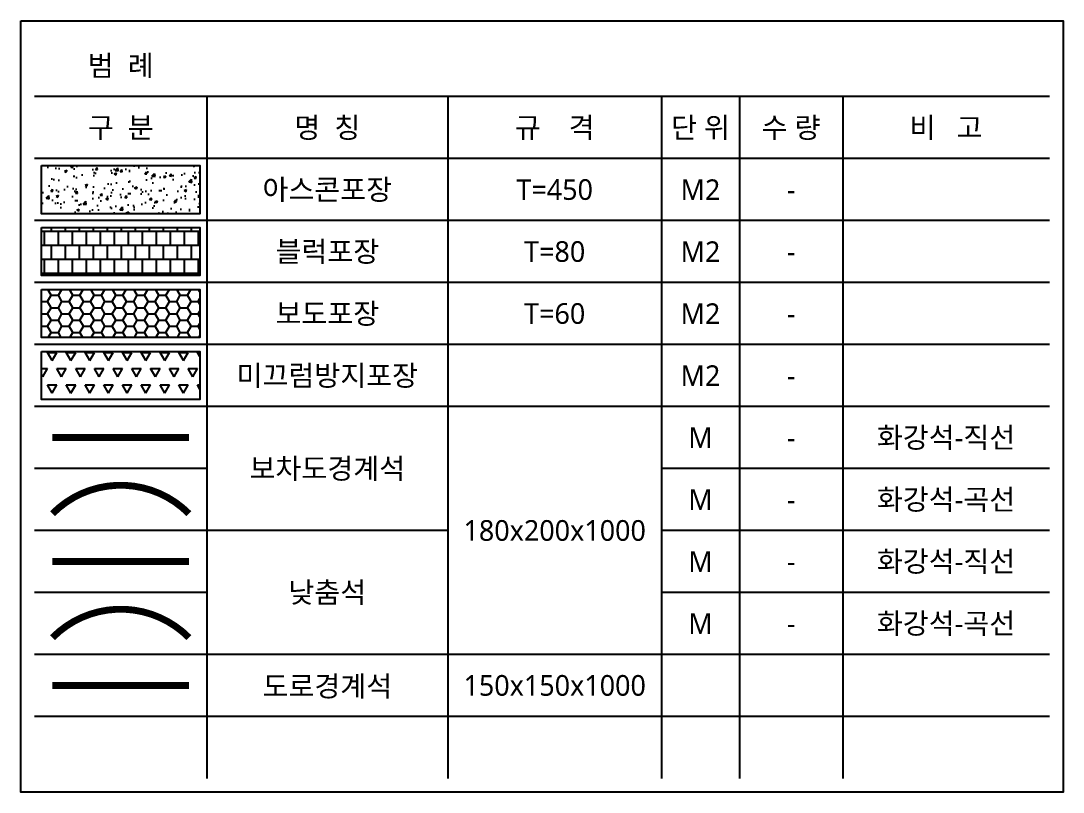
# Model space of a CAD drawing. Header units: millimetres. Extents: x 2270 to 68659, y 977 to 17827.
# Drawn here: x 51332 to 58899, y 12227 to 17827 of the extents above; entities that cross this region are included whole.
import ezdxf
from ezdxf.enums import TextEntityAlignment as Align

# ---------------------------------------------------------------- set-up
doc = ezdxf.new("R2010")
doc.units = ezdxf.units.MM
doc.set_wipeout_variables(frame=1)
for name, pattern in [('-HID', [2.5, 1.5, -1]), ('ACAD_ISO04W100', [30.5, 24, -3, 0.5, -3]), ('CENTER', [50.79999999999998, 31.75, -6.349999999999998, 6.349999999999998, -6.349999999999998])]:
    doc.linetypes.add(name, pattern=pattern)
for name, color, linetype in [('C-포장-미끄럼방지포장-SO', 230, 'Continuous'), ('C-포장-범례-SO', 7, 'Continuous'), ('C-포장-보도턱낮춤-180X200(곡선)-SO', 1, 'ACAD_ISO04W100'), ('C-포장-보도턱낮춤-180X200(직선)-SO', 1, 'ACAD_ISO04W100'), ('C-포장-보차도경계석180X200(곡선)-SO', 6, 'Continuous'), ('C-포장-보차도경계석180X200(직선)-SO', 90, 'ACAD_ISO04W100'), ('C-포장-아스콘(일반)-SO', 230, 'Continuous'), ('C-포장-인조화강석블럭(일반)-SO', 120, 'Continuous')]:
    doc.layers.add(name, color=color, linetype=linetype)
doc.styles.add('맑은 고딕', font='malgun.ttf')

msp = doc.modelspace()

# ---------------------------------------------------------------- wipeouts: each hides what was drawn before it
msp.add_wipeout([(51432.18913916899, 17727.009321217698), (58799.131534030996, 17727.00932083727), (58799.13153702243, 12327.009320725043), (51432.189141341936, 12327.00932078281)]).dxf.layer = 'C-포장-범례-SO'

# ---------------------------------------------------------------- next in the draw order: hatches: boundary and pattern name
at = {"layer": 'C-포장-미끄럼방지포장-SO'}
h = msp.add_hatch(dxfattribs=at)
h.set_pattern_fill('TRIANG', color=1, scale=14.28571428571429)
h.set_pattern_definition([(59.99999999999999, (-185408.2685636562, -21052.41336581534), (-68.03571415399456, 117.8413137960484), [68.03571428571429, -68.03571428571429]), (120, (-185408.2685636562, -21052.41336581534), (-136.0714284397089, 7.604845007693128e-08), [68.03571428571423, -68.03571428571423]), (0, (-185442.286420799, -20993.49270895535), (68.03571428571429, 117.84131372), [68.03571428571429, -68.03571428571429])])
h.paths.add_polyline_path([(52632.18914079019, 15077.0093212978), (52632.18914079019, 15427.00932129), (51482.18914067157, 15427.00932129), (51482.18914067157, 15077.0093212978)])
at = {"layer": 'C-포장-아스콘(일반)-SO'}
h = msp.add_hatch(dxfattribs=at)
h.set_pattern_fill('AR-CONC', color=4, scale=25.00000000000001)
h.set_pattern_definition([(49.99999999999999, (-62666.32932025824, -130307.1869002927), (179.3150456501884, -15.68803374564878), [18.75, -206.2500000000001]), (355, (-62666.32932025824, -130307.1869002927), (-34.68783340325001, 188.048033425003), [15, -165]), (100.45144446, (-62651.38640000826, -130308.4942362926), (144.627211681778, 172.3599977421574), [15.93504799999991, -175.2855279999987]), (46.18420000000001, (-62666.32932025824, -130257.1869002927), (266.8103326678931, -41.37982019826914), [28.12500000000001, -309.3750000000001]), (96.63563549, (-62644.09513400819, -130260.6352270427), (233.6654864185571, 243.5296501936377), [23.90258550000001, -262.92844]), (351.1841639899999, (-62666.32932025824, -130257.1869002927), (233.6654862636933, 243.5296500674976), [22.50000000000001, -247.50000025]), (21, (-62641.32932025824, -130269.6869002927), (149.2267630296155, -100.6547226663347), [18.75, -206.25]), (326.0000000000001, (-62641.32932025824, -130269.6869002927), (60.82883298039543, 181.2875112617133), [15, -165]), (71.45144474, (-62628.89375675823, -130278.0747937926), (210.0555941824928, 80.63278820158847), [15.93504750000001, -175.2855280000001]), (37.50000000000001, (-62666.32932025824, -130307.1869002927), (3.039963829322668, 83.22346345782789), [0, -163, 0, -167.5, 0, -165.625]), (7.500000000000001, (-62666.32932025824, -130307.1869002927), (65.76738436053716, 98.60292797059007), [0, -95.50000000000001, 0, -159.25, 0, -63.125]), (327.5, (-62722.07932025824, -130307.1869002927), (133.4556090431023, -5.638717933594941), [0, -62.50000000000003, 0, -195.0000000000001, 0, -258.7500000000001]), (317.5, (-62747.07932025824, -130307.1869002927), (145.7965423355966, 25.02624558307944), [0, -81.25, 0, -129.5, 0, -183.7500000000001])])
h.paths.add_polyline_path([(52632.18913928762, 16427.00932122557), (52632.18913928762, 16777.00932121777), (51482.18913916899, 16777.00932121777), (51482.18913916899, 16427.00932122557)])
at = {"layer": 'C-포장-인조화강석블럭(일반)-SO'}
h = msp.add_hatch(dxfattribs=at)
h.set_pattern_fill('AR-B88', color=40, scale=0.5, style=0)
h.set_pattern_definition([(0, (-110140.8492002789, -80322.55548885043), (0, 101.6), []), (90, (-110140.8492002789, -80322.55548885043), (-50.79999999999999, 101.6), [101.6, -101.6])])
h.paths.add_polyline_path([(52632.18913997662, 15977.00932129791), (52632.18913997662, 16327.00932129011), (51482.189139858, 16327.00932129011), (51482.189139858, 15977.00932129791)])
h = msp.add_hatch(dxfattribs=at)
h.set_pattern_fill('HONEY', color=120, scale=416.6667035972198, style=0)
h.set_pattern_definition([(0, (-62666.32931952737, -130307.1869002927), (78.12500692447871, 45.10549377828916), [52.08333794965247, -104.1666758993049]), (120, (-62666.32931952737, -130307.1869002927), (-78.12500692447868, 45.10549377828917), [52.08333794965232, -104.1666758993046]), (59.99999999999999, (-62666.32931952737, -130307.1869002927), (1.734723629731121e-14, 90.21098755657833), [-104.1666758993049, 52.08333794965247])])
h.paths.add_polyline_path([(52632.1891399348, 15527.00932129783), (52632.1891399348, 15877.00932129003), (51482.18913981618, 15877.00932129003), (51482.18913981618, 15527.00932129783)])

# ---------------------------------------------------------------- next in the draw order: linework, layer by layer
at = {"layer": 'C-포장-미끄럼방지포장-SO', "color": 1}
msp.add_lwpolyline([(51482.18914067157, 15427.00932129), (52632.18914079019, 15427.00932129), (52632.18914079019, 15077.0093212978), (51482.18914067157, 15077.0093212978)], close=True, dxfattribs=at)
at = {"layer": 'C-포장-범례-SO'}
for p, q in [((58799.13153392416, 16377.00932066178), (51432.18913969892, 16377.00932134172)), ((58799.13153489262, 15927.00932066173), (51432.18913980718, 15927.00932134169)), ((58799.13153492533, 15477.00932066173), (51432.18914041388, 15477.00932134175)), ((58799.13153516393, 15027.00932066167), (51432.18914068885, 15027.00932134163)), ((52682.18914133537, 14577.00932122542), (51432.18914074334, 14577.00932134163)), ((58799.13153593134, 14577.00932066167), (55983.27764434492, 14577.00932092068)), ((54432.18914132792, 14127.00932100083), (51432.18914114666, 14127.00932127973)), ((58799.13153613146, 14127.00932059973), (55983.27764433747, 14127.00932085874)), ((52682.18914149194, 13677.00932110162), (51432.18914110481, 13677.00932121777)), ((58799.1315360896, 13677.00932053777), (55983.2776445015, 13677.00932079684)), ((58799.13153663908, 13227.00932053774), (51432.18914216401, 13227.00932121771)), ((58799.13153659726, 12777.00932047584), (51432.18914212219, 12777.00932115581))]:
    msp.add_line(p, q, dxfattribs=at)
for points in [[(58799.13153406369, 17277.00932083731), (51432.18913916899, 17277.00932121777)], [(52682.18913916899, 17277.00932121777), (52682.18914212781, 12327.00932073112)], [(54432.18913916899, 17277.00932121777), (54432.18914212781, 12327.00932073112)], [(55983.27764217855, 17277.00932121512), (55983.27764513736, 12327.00932072848)], [(56549.13153406369, 17277.00932121173), (56549.1315370225, 12327.00932072508)], [(57299.13153406369, 17277.00932121173), (57299.1315370225, 12327.00932072508)], [(58799.13153409646, 16827.00932083731), (51432.18913916899, 16827.00932121777)]]:
    msp.add_lwpolyline(points, dxfattribs=at)
at = {"layer": 'C-포장-보도턱낮춤-180X200(곡선)-SO', "color": 4, "linetype": 'ByBlock', "ltscale": 15, "const_width": 50}
msp.add_lwpolyline([(51561.9651128503, 13348.71088104572, -0.4171786269171218), (52552.41316994488, 13348.71088099258, -0.296213484889143)], format="xyb", dxfattribs=at)
at = {"layer": 'C-포장-보도턱낮춤-180X200(직선)-SO', "color": 201, "linetype": 'ByBlock', "ltscale": 8, "const_width": 50}
msp.add_lwpolyline([(52552.41316976368, 13902.00932116407), (51561.9651126691, 13902.00932121727)], dxfattribs=at)
at = {"layer": 'C-포장-보차도경계석180X200(곡선)-SO', "color": 6, "linetype": 'CENTER', "ltscale": 5, "const_width": 50}
msp.add_lwpolyline([(51561.96511153626, 14248.71088118725, -0.4171786269171218), (52552.41316863085, 14248.71088113411, -0.296213484889143)], format="xyb", dxfattribs=at)
at = {"layer": 'C-포장-보차도경계석180X200(직선)-SO', "color": 3, "linetype": 'CENTER', "ltscale": 5, "const_width": 50}
msp.add_lwpolyline([(52552.41316941886, 14802.00932125694), (51561.96511232421, 14802.00932131017)], dxfattribs=at)
at = {"layer": 'C-포장-보차도경계석180X200(직선)-SO', "color": 5, "linetype": '-HID', "ltscale": 100, "const_width": 50}
msp.add_lwpolyline([(52552.41317040336, 13002.00932110204), (51561.96511330871, 13002.00932115527)], dxfattribs=at)
at = {"layer": 'C-포장-아스콘(일반)-SO', "color": 4}
msp.add_lwpolyline([(51482.18913916899, 16777.00932121777), (52632.18913928762, 16777.00932121777), (52632.18913928762, 16427.00932122557), (51482.18913916899, 16427.00932122557)], close=True, dxfattribs=at)
at = {"layer": 'C-포장-인조화강석블럭(일반)-SO', "color": 40}
msp.add_lwpolyline([(51482.189139858, 16327.00932129011), (52632.18913997662, 16327.00932129011), (52632.18913997662, 15977.00932129791), (51482.189139858, 15977.00932129791)], close=True, dxfattribs=at)
at = {"layer": 'C-포장-인조화강석블럭(일반)-SO', "color": 120}
msp.add_lwpolyline([(51482.18913981618, 15877.00932129003), (52632.1891399348, 15877.00932129003), (52632.1891399348, 15527.00932129783), (51482.18913981618, 15527.00932129783)], close=True, dxfattribs=at)
at = {"layer": 'Defpoints'}
msp.add_lwpolyline([(51332.18913916899, 17827.00932121771), (58899.13153489419, 17827.00932121167), (58899.1315370225, 12227.00932072508), (51332.1891412973, 12227.00932073112)], close=True, dxfattribs=at)

# ---------------------------------------------------------------- next in the draw order: texts
at = {"layer": 'C-포장-범례-SO', "style": '맑은 고딕'}
for s, p in [('범  례', (52057.18919455574, 17502.00932118552)), ('구  분', (52057.18919457803, 17052.00932118552)), ('명  칭', (53557.18932746478, 17052.00932110799)), ('규    격', (55207.73339072122, 17052.00932102277)), ('단 위', (56266.20458812112, 17052.00932169466)), ('수 량', (56924.13153405207, 17052.00932108261)), ('비   고', (58049.13153408004, 17052.00932102453)), ('아스콘포장', (53557.18913955427, 16602.00932114419)), ('T=450', (55207.73339072122, 16602.06027212623)), ('M2', (56266.20458933154, 16600.78649547588)), ('-', (56924.13153415269, 16602.00932087735)), ('미끄럼방지포장', (53557.18914034869, 15252.00932094739)), ('M2', (56266.20458933154, 15250.78649547579)), ('-', (56924.13153524338, 15252.00932087727)), ('M', (56266.20458933154, 14800.78649544485)), ('화강석-직선', (58049.13153508442, 14802.00932073137)), ('-', (56924.13153515095, 14802.00932083594)), ('보차도경계석', (53557.18914028588, 14577.00932114411)), ('M', (56266.20458933154, 14350.78649544485)), ('화강석-곡선', (58049.1315351304, 14352.00932073137)), ('-', (56924.13153521026, 14352.00932083594)), ('180x200x1000', (55207.73339072122, 14127.00932093118)), ('M', (56266.20458933154, 13900.7864954448)), ('화강석-직선', (58049.13153500077, 13902.00932073137)), ('-', (56924.13153526957, 13902.00932083594)), ('낮춤석', (53557.18914125172, 13677.00932112269)), ('화강석-곡선', (58049.13153504676, 13452.00932073137)), ('M', (56266.20458933154, 13450.7864954448)), ('-', (56924.13153522772, 13452.00932083594)), ('도로경계석', (53557.18914172434, 12996.25184816312)), ('150x150x1000', (55207.73339188418, 13002.00932083828))]:
    msp.add_text(s, height=150, dxfattribs=at).set_placement(p, align=Align.MIDDLE_CENTER)
at = {"layer": 'C-포장-범례-SO', "color": 7, "style": '맑은 고딕'}
for s, p in [('블럭포장', (53557.1891401493, 16152.00932114424)), ('T=80', (55207.73339072122, 16152.06027209528)), ('M2', (56266.20458933154, 16150.78649544499)), ('-', (56924.13153504399, 16152.00932083607)), ('보도포장', (53557.18914010748, 15702.00932114417)), ('T=60', (55207.73339072122, 15702.06027209521)), ('M2', (56266.20458933154, 15700.78649544491)), ('-', (56924.13153500217, 15702.009320836))]:
    msp.add_text(s, height=150, dxfattribs=at).set_placement(p, align=Align.MIDDLE_CENTER)

doc.saveas('drawing.dxf')
